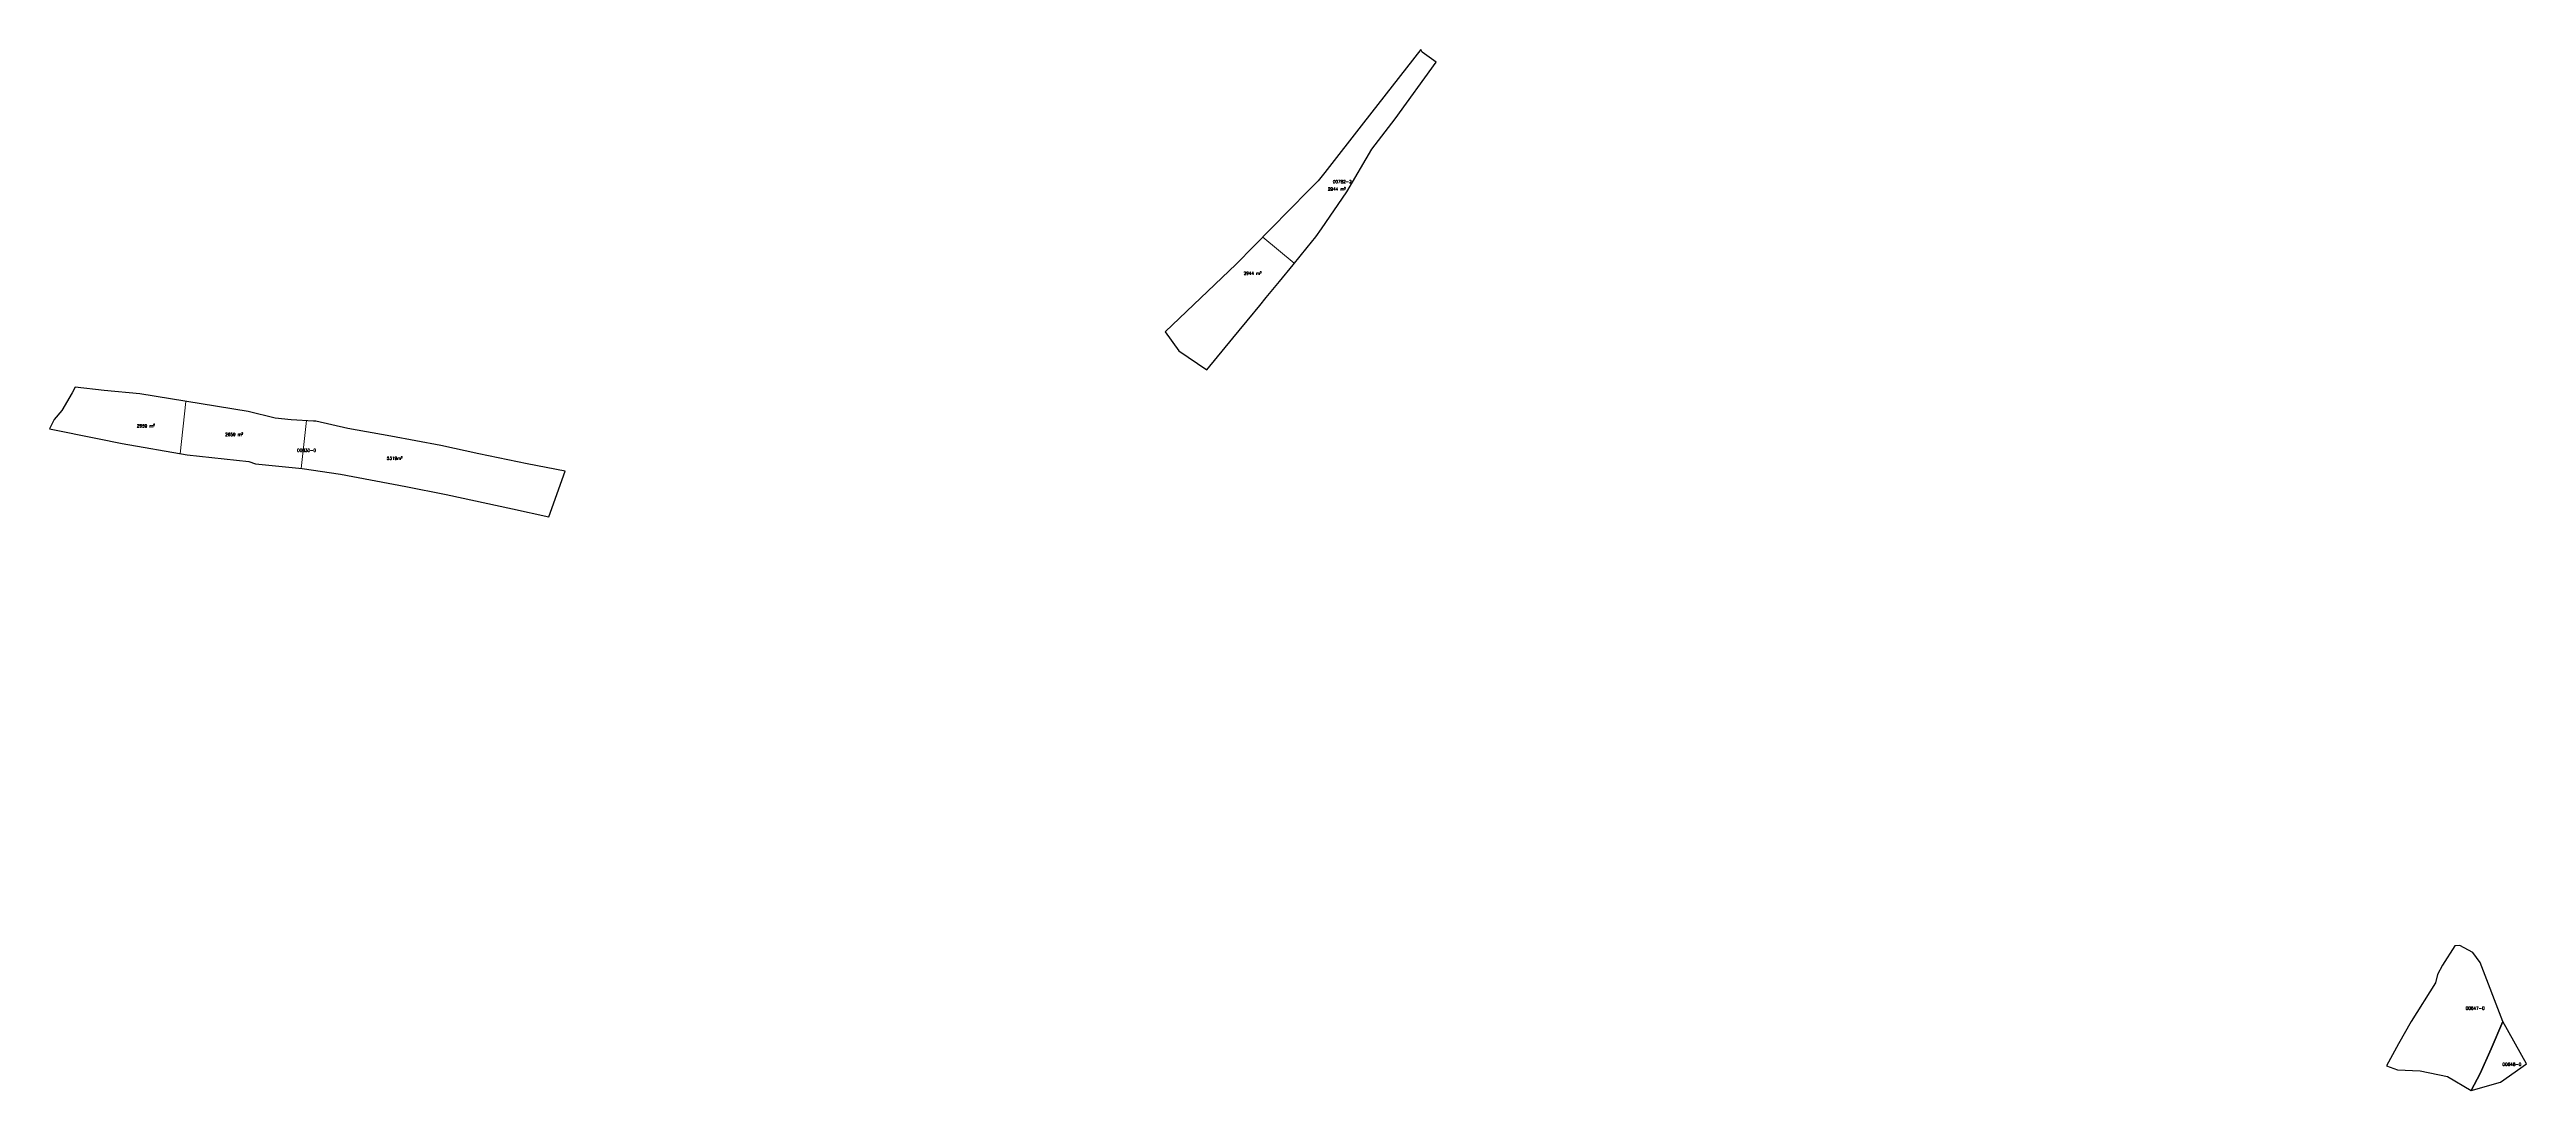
# Model space of a CAD drawing. Header units: metres. Extents: x 7512671 to 7514310, y 4689908 to 4690597.
import ezdxf

# ---------------------------------------------------------------- set-up
doc = ezdxf.new("R2010")
doc.units = ezdxf.units.M
for name, color, linetype, lineweight in [('Ndarjet', 1, 'Continuous', 0), ('Nr Parceles Baze', 7, 'Continuous', 0), ('Parcela Baze', 7, 'Continuous', 0)]:
    doc.layers.add(name, color=color, linetype=linetype, lineweight=lineweight)
doc.styles.get("Standard").update_dxf_attribs({"font": 'simplex.shx'})

msp = doc.modelspace()

# ---------------------------------------------------------------- linework, layer by layer
at = {"lineweight": -3, "flags": 128}
for points in [[(7514294.3, 4689953.8), (7514279.4, 4689992.8), (7514274.4, 4689999.4), (7514265.8, 4690004), (7514262.5, 4690003.8), (7514254.4, 4689991.1), (7514251.1, 4689984.8), (7514249.8, 4689979.4), (7514233.7, 4689953.9), (7514225.3, 4689939), (7514217.3, 4689924.5), (7514224.7, 4689921.8), (7514239.6, 4689921.1), (7514257.8, 4689917.5), (7514273.4, 4689908.2), (7514279.4, 4689919.5), (7514286.6, 4689935.7)], [(7514294.3, 4689953.8), (7514286.6, 4689935.7), (7514279.4, 4689919.5), (7514273.4, 4689908.2), (7514292.7, 4689913.6), (7514310, 4689925.9)]]:
    msp.add_lwpolyline(points, close=True, dxfattribs=at)
at = {"layer": 'Ndarjet', "flags": 128}
for points in [[(7513473.8, 4690472.6), (7513494.7, 4690455.5)], [(7512761.2, 4690363.9), (7512757.6, 4690329.4)], [(7512841, 4690351.3), (7512837.6, 4690319.5)]]:
    msp.add_lwpolyline(points, dxfattribs=at)
at = {"layer": 'Parcela Baze', "lineweight": -3, "flags": 128}
for points in [[(7513561.5, 4690551), (7513588.6, 4690588.3), (7513579.2, 4690595), (7513578.5, 4690596.7), (7513540.5, 4690548.2), (7513514.8, 4690515.3), (7513510.5, 4690509.8), (7513504.4, 4690503.7), (7513491.4, 4690490.5), (7513456.3, 4690454.8), (7513409.2, 4690409.9), (7513418.3, 4690397.5), (7513436.9, 4690384.9), (7513454.1, 4690405.9), (7513467.6, 4690422.4), (7513468.7, 4690423.7), (7513471.8, 4690427.5), (7513476.1, 4690432.7), (7513484.8, 4690443.4), (7513493.9, 4690454.4), (7513503.3, 4690465.9), (7513509, 4690472.9), (7513512.6, 4690478.2), (7513529.4, 4690502.7), (7513546.1, 4690530.8)], [(7512955.1, 4690329.4), (7512930, 4690334.9), (7512896.8, 4690341.1), (7512868.4, 4690346), (7512847.2, 4690350.9), (7512845.7, 4690351), (7512830.9, 4690351.9), (7512820.4, 4690352.8), (7512802.6, 4690357.4), (7512771.3, 4690362.3), (7512730.8, 4690368.9), (7512707.3, 4690371.1), (7512688.1, 4690373.3), (7512686.1, 4690369.7), (7512679.3, 4690357.9), (7512674.2, 4690352), (7512671.1, 4690345.9), (7512702.9, 4690339.5), (7512719.1, 4690336.1), (7512762.2, 4690328.6), (7512802.9, 4690324.2), (7512807.3, 4690322.7), (7512838.3, 4690319.5), (7512863.5, 4690315.9), (7512906.9, 4690307.6), (7512933.5, 4690302.3), (7512977.3, 4690293), (7513001.5, 4690287.7), (7513012.2, 4690317.9), (7512987, 4690322.8)]]:
    msp.add_lwpolyline(points, close=True, dxfattribs=at)

# ---------------------------------------------------------------- texts
at = {"layer": 'Ndarjet'}
for s, p in [('2944 m²', (7513516.9, 4690503.4)), ('2944 m²', (7513461.2, 4690447.7)), ('2659 m²', (7512728.9, 4690346.8)), ('2659 m²', (7512787.3, 4690341.1)), ('5319m²', (7512894.2, 4690325.4))]:
    msp.add_text(s, height=2, dxfattribs=at).set_placement(p)
at = {"layer": 'Nr Parceles Baze', "lineweight": -3}
for s, p in [('00782-2', (7513520.2, 4690508.3)), ('00830-0', (7512834.9, 4690330.6)), ('00647-0', (7514269.8, 4689961.6)), ('00648-0', (7514294.1, 4689924.5))]:
    msp.add_text(s, height=2, dxfattribs=at).set_placement(p)

doc.saveas('drawing.dxf')
